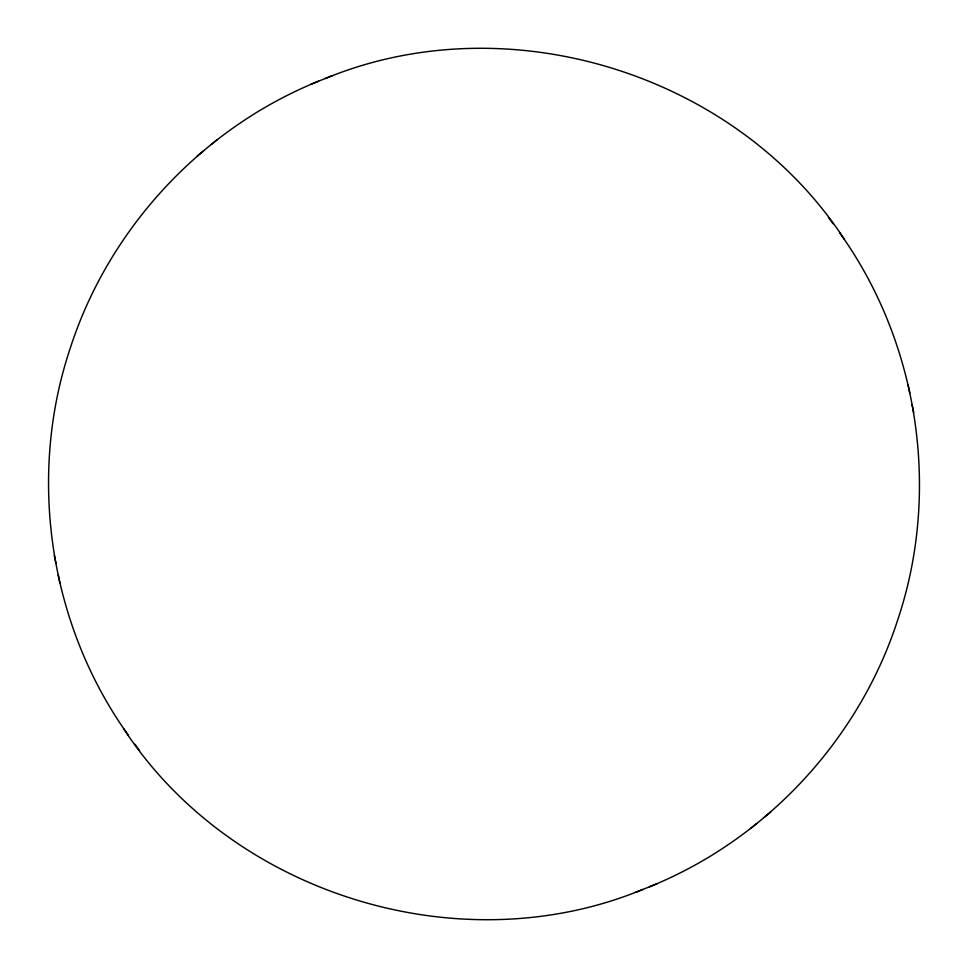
<?xml version="1.0" encoding="UTF-8"?>
<svg xmlns="http://www.w3.org/2000/svg" width="968" height="968" viewBox="0 0 968 968"><rect width="100%" height="100%" fill="white"/><g stroke="black" fill="none" stroke-linecap="round" stroke-linejoin="round"><path stroke-width="1.45" d="M318.545 81.203C202.082 128.163 108.888 228.484 70.325 347.96C27.031 476.692 49.223 625.122 128.49 735.426M649.455 886.797C765.918 839.837 859.112 739.516 897.675 620.04C940.969 491.308 918.777 342.878 839.51 232.574M197.133 156.187L203.522 150.96M211.363 144.462L217.449 139.465M750.551 828.535L756.637 823.538M764.478 817.04L770.867 811.813M325.236 78.529C508.043 3.001 736.007 73.471 844.29 239.193M123.71 728.807C231.993 894.529 459.957 964.999 642.764 889.471M310.813 84.313L332.387 75.649M635.613 892.351L657.187 883.687M828.426 217.316L833.037 223.717M134.963 744.283L139.573 750.684M908.226 385.216L909.787 393.069M912.074 404.527L913.659 412.453M54.341 555.547L55.926 563.473M58.213 574.931L59.774 582.784"/></g></svg>
